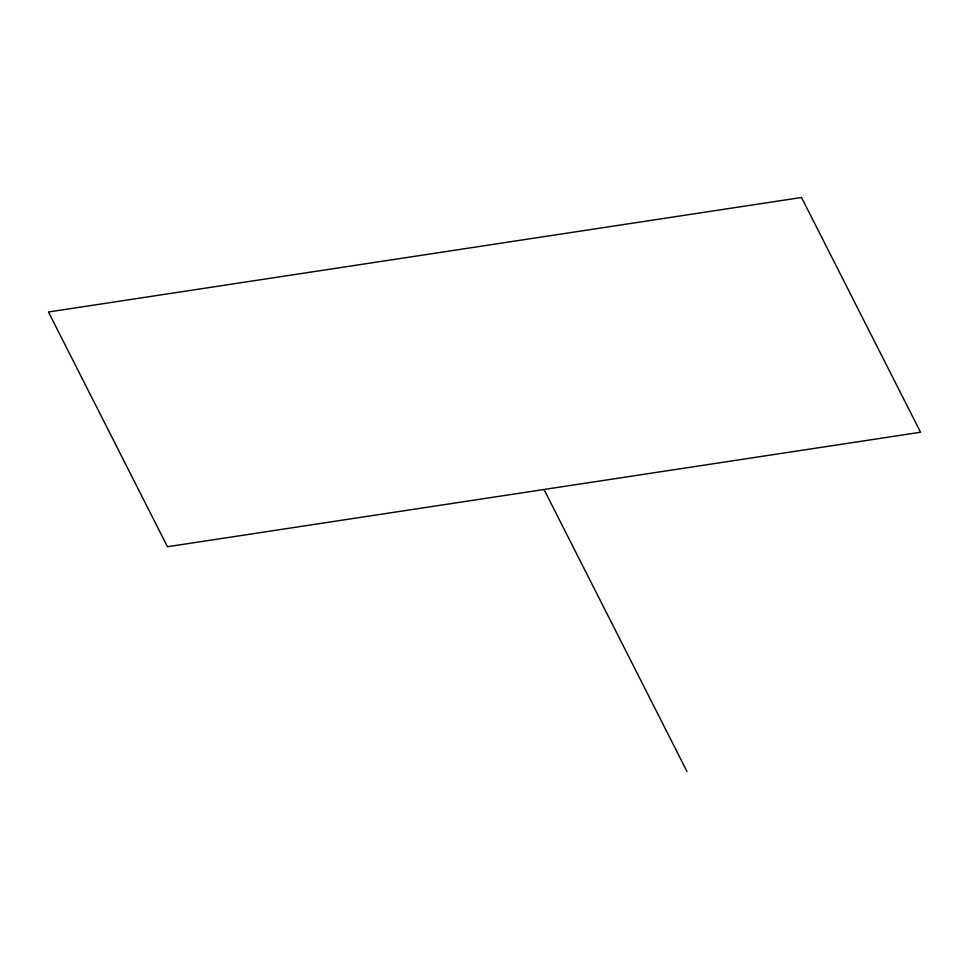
<?xml version="1.0" encoding="UTF-8"?>
<svg xmlns="http://www.w3.org/2000/svg" width="969" height="969" viewBox="0 0 969 969"><rect width="100%" height="100%" fill="white"/><g stroke="black" fill="none" stroke-linecap="round" stroke-linejoin="round"><path stroke-width="1.45" d="M544.009 489.49L686.997 771.506M801.533 197.494L48.45 311.994L167.467 546.734L920.55 432.247L801.533 197.494"/></g></svg>
